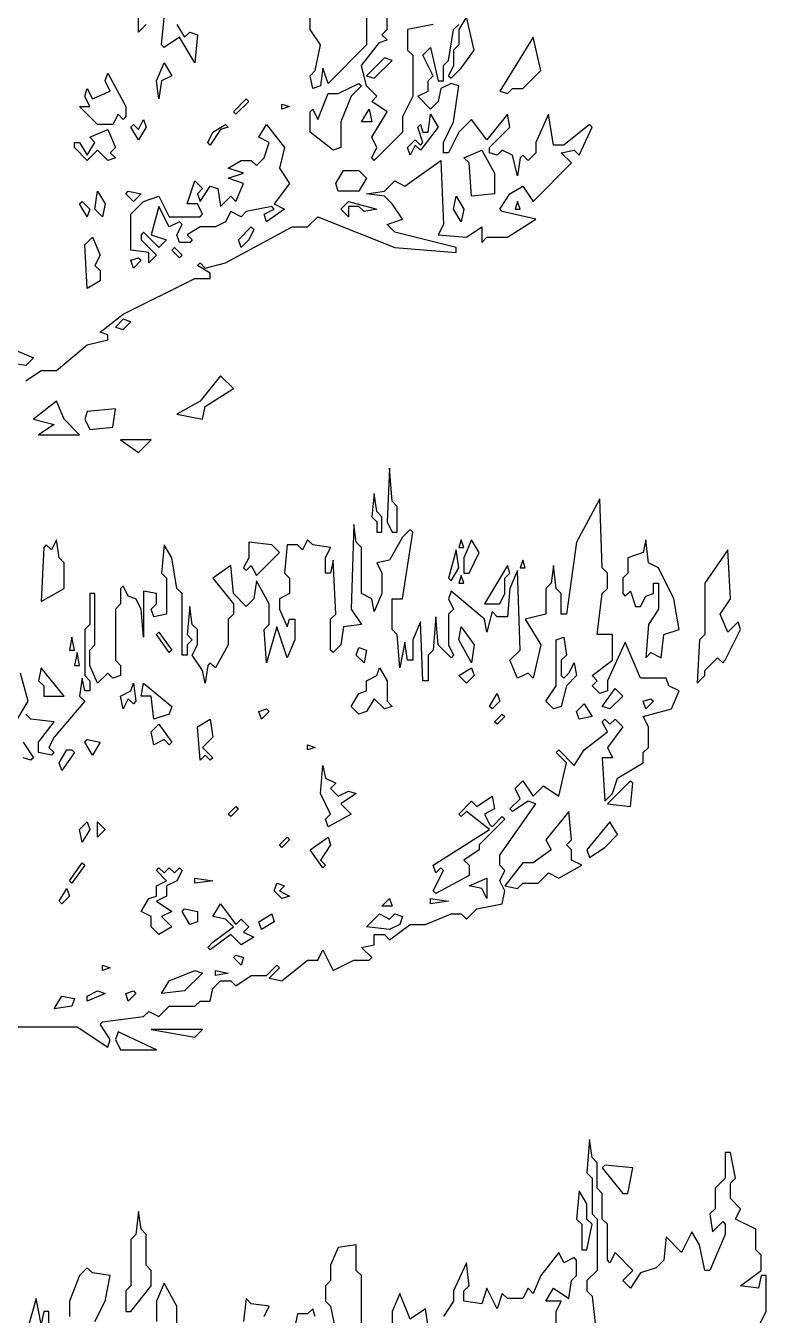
# Model space of a CAD drawing. Header units: millimetres. Extents: x -1861 to 1860, y -2 to 9002.
# Drawn here: x 783 to 1420, y 6337 to 7445 of the extents above; entities that cross this region are included whole.
import ezdxf

# ---------------------------------------------------------------- set-up
doc = ezdxf.new("R2010")
doc.units = ezdxf.units.MM
doc.layers.add('ALMOND-DRAW-PROFILE', color=7, linetype='Continuous', lineweight=25)

msp = doc.modelspace()

# ---------------------------------------------------------------- linework, layer by layer
at = {"layer": 'ALMOND-DRAW-PROFILE'}
for points in [[(1133.5, 7445.7), (1111.5, 7441.3), (1111.5, 7423.7), (1115.9, 7419.3), (1115.9, 7384.1), (1107.1, 7366.4), (1107.1, 7353.2), (1082.9, 7329), (1080.7, 7331.2), (1085.1, 7340), (1080.7, 7348.8), (1093.9, 7370.8), (1080.7, 7379.6), (1085.1, 7384.1), (1076.3, 7392.9), (1071.8, 7410.5), (1087.3, 7430.3), (1093.9, 7432.5), (1089.5, 7436.9), (1093.9, 7441.3), (1093.9, 7476.5)], [(913.3, 7445.7), (919.9, 7434.7), (924.3, 7439.1), (930.9, 7436.9), (928.7, 7412.7), (915.5, 7434.7), (902.3, 7425.9), (900.1, 7428.1), (904.5, 7472.1)], [(886.9, 7445.7), (880.3, 7439.1), (880.3, 7456.7)], [(1076.3, 7454.5), (1076.3, 7428.1), (1043.2, 7395.1), (1038.8, 7408.3), (1036.6, 7392.9), (1030, 7390.7), (1027.8, 7401.7), (1032.2, 7406.1), (1036.6, 7428.1), (1027.8, 7441.3), (1027.8, 7454.5)], [(783.4, 7139.7), (796.7, 7148.5), (809.9, 7148.5), (836.3, 7170.5), (853.9, 7174.9), (853.9, 7179.3), (847.3, 7181.5), (867.1, 7196.9), (928.7, 7227.7), (942, 7227.7), (942, 7232.1), (930.9, 7238.7), (933.2, 7240.9), (937.6, 7236.5), (955.2, 7240.9), (1012.4, 7271.8), (1025.6, 7271.8), (1034.4, 7280.6), (1100.5, 7254.2), (1153.3, 7249.8), (1153.3, 7254.2), (1100.5, 7267.4), (1093.9, 7274), (1107.1, 7278.4), (1098.3, 7291.6), (1091.7, 7298.2), (1076.3, 7300.4), (1091.7, 7302.6), (1100.5, 7311.4), (1109.3, 7307), (1140.1, 7329), (1142.3, 7274), (1137.9, 7265.2), (1162.1, 7263), (1175.3, 7271.8), (1175.3, 7258.6), (1179.7, 7263), (1197.3, 7263), (1221.6, 7278.4), (1192.9, 7285), (1190.7, 7287.2), (1199.5, 7300.4), (1210.5, 7307), (1219.4, 7293.8), (1252.4, 7326.8), (1243.6, 7335.6), (1254.6, 7337.8), (1259, 7333.4), (1270, 7357.6), (1267.8, 7359.8), (1245.8, 7342.2), (1237, 7342.2), (1232.6, 7368.6), (1221.6, 7344.4), (1221.6, 7335.6), (1215, 7329), (1210.5, 7333.4), (1208.3, 7331.2), (1206.1, 7315.8), (1201.7, 7333.4), (1192.9, 7337.8), (1188.5, 7333.4), (1181.9, 7335.6), (1181.9, 7340), (1199.5, 7357.6), (1197.3, 7368.6), (1179.7, 7346.6), (1166.5, 7364.2), (1155.5, 7353.2), (1146.7, 7335.6), (1142.3, 7335.6), (1142.3, 7344.4), (1151.1, 7362), (1155.5, 7392.9), (1148.9, 7395.1), (1140.1, 7390.7), (1137.9, 7379.6), (1131.3, 7373), (1120.3, 7384.1), (1129.1, 7388.5), (1129.1, 7397.3), (1133.5, 7401.7), (1124.7, 7419.3), (1131.3, 7425.9), (1137.9, 7397.3), (1142.3, 7397.3), (1142.3, 7410.5), (1146.7, 7414.9), (1151.1, 7441.3), (1155.5, 7445.7)], [(761.4, 6584.9), (827.5, 6584.9), (853.9, 6567.3), (856.1, 6573.9), (847.3, 6587.1), (849.5, 6589.3), (884.7, 6593.7), (889.1, 6598.1), (897.9, 6593.7), (906.7, 6602.5), (928.7, 6602.5), (933.2, 6606.9), (942, 6606.9), (944.2, 6617.9), (950.8, 6624.5), (959.6, 6624.5), (964, 6620.1), (977.2, 6628.9), (990.4, 6628.9), (999.2, 6637.7), (1001.4, 6635.5), (992.6, 6626.7), (1003.6, 6624.5), (1025.6, 6642.1), (1034.4, 6642.1), (1038.8, 6650.9), (1047.6, 6633.3), (1065.2, 6642.1), (1078.5, 6642.1), (1080.7, 6644.3), (1071.8, 6653.1), (1082.9, 6655.3), (1082.9, 6664.1), (1091.7, 6664.1), (1096.1, 6659.7), (1113.7, 6672.9), (1126.9, 6672.9), (1148.9, 6681.8), (1157.7, 6681.8), (1162.1, 6677.3), (1170.9, 6686.2), (1192.9, 6690.6), (1195.1, 6701.6), (1190.7, 6710.4), (1195.1, 6719.2), (1190.7, 6723.6), (1190.7, 6732.4), (1221.6, 6776.4), (1215, 6778.6), (1201.7, 6769.8), (1199.5, 6772), (1208.3, 6780.8), (1203.9, 6789.6), (1210.5, 6796.2), (1219.4, 6783), (1228.2, 6791.8), (1241.4, 6783), (1248, 6811.6), (1239.2, 6820.5), (1241.4, 6822.7), (1254.6, 6809.4), (1263.4, 6822.7), (1283.2, 6838.1), (1278.8, 6846.9), (1281, 6849.1), (1285.4, 6844.7), (1289.8, 6849.1), (1296.4, 6842.5), (1283.2, 6824.9), (1287.6, 6816), (1278.8, 6816), (1281, 6778.6), (1287.6, 6785.2), (1292, 6798.4), (1314, 6811.6), (1314, 6820.5), (1318.4, 6824.9), (1318.4, 6842.5), (1314, 6851.3), (1338.2, 6857.9), (1344.8, 6873.3), (1336, 6877.7), (1333.8, 6884.3), (1311.8, 6884.3), (1298.6, 6915.1), (1283.2, 6882.1), (1283.2, 6873.3), (1276.6, 6871.1), (1270, 6877.7), (1274.4, 6882.1), (1270, 6886.5), (1287.6, 6899.7), (1287.6, 6921.7), (1274.4, 6921.7), (1278.8, 6956.9), (1283.2, 6961.4), (1283.2, 6974.6), (1278.8, 6979), (1276.6, 7038.4), (1256.8, 7001), (1248, 6939.3), (1243.6, 6939.3), (1243.6, 6956.9), (1239.2, 6961.4), (1237, 6981.2), (1234.8, 6965.8), (1230.4, 6961.4), (1230.4, 6939.3), (1212.7, 6934.9), (1226, 6912.9), (1219.4, 6884.3), (1215, 6888.7), (1206.1, 6884.3), (1199.5, 6899.7), (1208.3, 6908.5), (1206.1, 6976.8), (1199.5, 6961.4), (1197.3, 6937.1), (1188.5, 6937.1), (1184.1, 6941.5), (1179.7, 6923.9), (1177.5, 6934.9), (1148.9, 6959.1), (1146.7, 6952.5), (1151.1, 6943.7), (1146.7, 6939.3), (1146.7, 6912.9), (1151.1, 6904.1), (1148.9, 6901.9), (1137.9, 6912.9), (1135.7, 6937.1), (1133.5, 6908.5), (1129.1, 6904.1), (1129.1, 6882.1), (1124.7, 6882.1), (1122.5, 6932.7), (1115.9, 6917.3), (1115.9, 6899.7), (1111.5, 6899.7), (1109.3, 6915.1), (1104.9, 6893.1), (1102.7, 6921.7), (1098.3, 6926.1), (1098.3, 6952.5), (1107.1, 6952.5), (1115.9, 7009.8), (1113.7, 7012), (1107.1, 7005.4), (1096.1, 6985.6), (1085.1, 6983.4), (1089.5, 6974.6), (1089.5, 6956.9), (1082.9, 6941.5), (1080.7, 6952.5), (1071.8, 6956.9), (1071.8, 6996.6), (1067.4, 7001), (1065.2, 7016.4), (1063, 6943.7), (1071.8, 6930.5), (1056.4, 6928.3), (1054.2, 6912.9), (1047.6, 6906.3), (1045.4, 6908.5), (1045.4, 6934.9), (1049.8, 6939.3), (1047.6, 6985.6), (1045.4, 6974.6), (1041, 6974.6), (1041, 6987.8), (1045.4, 6996.6), (1030, 6998.8), (1025.6, 7003.2), (1021.2, 6994.4), (1016.8, 6998.8), (1008, 6998.8), (1005.8, 6974.6), (1010.2, 6970.2), (1010.2, 6956.9), (1001.4, 6952.5), (1001.4, 6943.7), (1008, 6928.3), (1010.2, 6934.9), (1014.6, 6934.9), (1014.6, 6917.3), (1008, 6901.9), (999.2, 6928.3), (990.4, 6897.5), (988.2, 6926.1), (992.6, 6930.5), (992.6, 6948.1), (981.6, 6968), (979.4, 6952.5), (972.8, 6945.9), (961.8, 6956.9), (959.6, 6981.2), (944.2, 6970.2), (961.8, 6948.1), (961.8, 6939.3), (957.4, 6934.9), (957.4, 6912.9), (946.4, 6893.1), (942, 6897.5), (939.8, 6895.3), (937.6, 6879.9), (935.4, 6890.9), (926.5, 6904.1), (930.9, 6912.9), (930.9, 6926.1), (926.5, 6930.5), (924.3, 6945.9), (922.1, 6921.7), (926.5, 6917.3), (922.1, 6912.9), (922.1, 6904.1), (917.7, 6904.1), (917.7, 6956.9), (913.3, 6961.4), (908.9, 6987.8), (902.3, 6998.8), (900.1, 6974.6), (904.5, 6970.2), (904.5, 6939.3), (893.5, 6937.1), (891.3, 6943.7), (895.7, 6948.1), (895.7, 6956.9), (884.7, 6959.1), (884.7, 6919.5), (882.5, 6943.7), (878.1, 6952.5), (871.5, 6954.7), (867.1, 6963.6), (864.9, 6961.4), (864.9, 6948.1), (860.5, 6943.7), (860.5, 6899.7), (864.9, 6895.3), (864.9, 6886.5), (858.3, 6884.3), (853.9, 6888.7), (845.1, 6879.9), (838.5, 6895.3), (838.5, 6908.5), (842.9, 6912.9), (842.9, 6956.9), (838.5, 6956.9), (838.5, 6930.5), (834.1, 6926.1), (834.1, 6886.5), (838.5, 6882.1), (838.5, 6873.3), (834.1, 6873.3), (831.9, 6884.3), (829.7, 6868.9), (834.1, 6864.5), (807.7, 6833.7), (803.3, 6824.9), (807.7, 6820.5), (805.5, 6818.2), (794.5, 6820.5), (794.5, 6829.3), (807.7, 6846.9), (787.8, 6849.1), (783.4, 6853.5)], [(772.4, 6842.5), (785.6, 6864.5), (779, 6888.7)], [(781.2, 6829.3), (790, 6816), (787.8, 6813.8), (781.2, 6816)], [(1410.9, 6322.9), (1419.7, 6340.5), (1419.7, 6371.3), (1415.3, 6371.3), (1413.1, 6360.3), (1397.7, 6362.5), (1415.3, 6375.7), (1415.3, 6388.9), (1410.9, 6393.3), (1410.9, 6411), (1393.3, 6419.8), (1397.7, 6428.6), (1388.9, 6437.4), (1388.9, 6450.6), (1393.3, 6455), (1388.9, 6477), (1384.5, 6477), (1384.5, 6455), (1375.7, 6446.2), (1375.7, 6428.6), (1371.3, 6424.2), (1373.5, 6408.8), (1382.3, 6417.6), (1384.5, 6415.4), (1384.5, 6406.6), (1371.3, 6375.7), (1366.9, 6375.7), (1362.5, 6397.7), (1355.9, 6408.8), (1347, 6391.1), (1333.8, 6404.4), (1331.6, 6384.5), (1325, 6377.9), (1311.8, 6373.5), (1303, 6360.3), (1296.4, 6366.9), (1305.2, 6375.7), (1289.8, 6391.1), (1285.4, 6382.3), (1283.2, 6384.5), (1283.2, 6415.4), (1278.8, 6419.8), (1278.8, 6441.8), (1274.4, 6446.2), (1274.4, 6468.2), (1270, 6472.6), (1267.8, 6488), (1265.6, 6459.4), (1270, 6455), (1270, 6424.2), (1274.4, 6419.8), (1274.4, 6375.7), (1265.6, 6366.9), (1265.6, 6358.1), (1270, 6353.7), (1274.4, 6314.1)], [(1071.8, 6318.5), (1071.8, 6371.3), (1067.4, 6375.7), (1067.4, 6397.7), (1052, 6395.5), (1045.4, 6380.1), (1045.4, 6366.9), (1041, 6362.5), (1041, 6349.3), (1045.4, 6344.9), (1049.8, 6322.9)], [(1239.2, 6309.7), (1239.2, 6340.5), (1243.6, 6349.3), (1230.4, 6349.3), (1237, 6360.3), (1250.2, 6351.5), (1252.4, 6366.9), (1256.8, 6371.3), (1256.8, 6384.5), (1254.6, 6386.7), (1245.8, 6382.3), (1241.4, 6391.1), (1226, 6371.3), (1219.4, 6355.9), (1215, 6360.3), (1210.5, 6351.5), (1197.3, 6351.5), (1192.9, 6355.9), (1188.5, 6342.7), (1179.7, 6360.3), (1175.3, 6347.1), (1159.9, 6349.3), (1159.9, 6358.1), (1164.3, 6362.5), (1162.1, 6382.3), (1151.1, 6358.1), (1151.1, 6349.3), (1142.3, 6336.1)], [(842.9, 6331.7), (851.7, 6349.3), (856.1, 6371.3), (840.7, 6373.5), (836.3, 6377.9), (829.7, 6371.3), (820.9, 6349.3), (820.9, 6336.1)], [(913.3, 6300.9), (913.3, 6344.9), (902.3, 6364.7), (895.7, 6349.3), (895.7, 6331.7)], [(803.3, 6287.7), (803.3, 6340.5), (798.9, 6340.5), (796.7, 6329.5), (792.3, 6351.5), (785.6, 6327.3)], [(988.2, 6336.1), (992.6, 6344.9), (977.2, 6347.1), (972.8, 6351.5), (970.6, 6331.7)], [(1129.1, 6327.3), (1126.9, 6342.7), (1113.7, 6333.9), (1104.9, 6355.9), (1098.3, 6340.5), (1098.3, 6327.3)], [(1032.2, 6336.1), (1030, 6342.7), (1025.6, 6338.3), (1016.8, 6338.3), (1014.6, 6327.3)]]:
    msp.add_lwpolyline(points, dxfattribs=at)
for points in [[(1146.7, 7401.7), (1148.9, 7399.5), (1157.7, 7408.3), (1168.7, 7423.7), (1162.1, 7452.3), (1155.5, 7441.3), (1155.5, 7428.1), (1151.1, 7423.7), (1151.1, 7410.5)], [(1190.7, 7388.5), (1197.3, 7386.3), (1201.7, 7390.7), (1210.5, 7390.7), (1226, 7406.1), (1219.4, 7434.7)], [(897.9, 7381.8), (895.7, 7397.3), (902.3, 7412.7), (908.9, 7401.7), (900.1, 7397.3)], [(1076.3, 7401.7), (1082.9, 7399.5), (1098.3, 7414.9), (1091.7, 7417.1)], [(845.1, 7359.8), (829.7, 7375.2), (838.5, 7375.2), (834.1, 7384.1), (836.3, 7390.7), (840.7, 7381.8), (856.1, 7388.5), (851.7, 7397.3), (853.9, 7403.9), (869.3, 7375.2), (869.3, 7366.4), (867.1, 7364.2), (862.7, 7368.6), (858.3, 7359.8)], [(1047.6, 7337.8), (1027.8, 7353.2), (1027.8, 7370.8), (1030, 7373), (1034.4, 7364.2), (1043.2, 7386.3), (1052, 7386.3), (1069.6, 7395.1), (1071.8, 7392.9), (1063, 7384.1), (1054.2, 7362), (1054.2, 7340)], [(964, 7368.6), (961.8, 7370.8), (972.8, 7381.8), (975, 7379.6)], [(1003.6, 7373), (1003.6, 7377.4), (1010.2, 7375.2)], [(880.3, 7346.6), (873.7, 7357.6), (875.9, 7359.8), (880.3, 7355.4), (884.7, 7364.2), (886.9, 7357.6)], [(1071.8, 7362), (1078.5, 7373), (1080.7, 7362)], [(1113.7, 7333.4), (1111.5, 7340), (1118.1, 7346.6), (1122.5, 7342.2), (1124.7, 7344.4), (1120.3, 7357.6), (1122.5, 7359.8), (1124.7, 7353.2), (1129.1, 7353.2), (1131.3, 7368.6), (1137.9, 7357.6), (1122.5, 7337.8), (1118.1, 7342.2)], [(836.3, 7329), (825.3, 7340), (825.3, 7344.4), (829.7, 7344.4), (836.3, 7333.4), (842.9, 7344.4), (838.5, 7348.8), (853.9, 7355.4), (860.5, 7340), (856.1, 7335.6), (860.5, 7331.2), (853.9, 7329), (845.1, 7337.8)], [(889.1, 7240.9), (889.1, 7249.8), (873.7, 7252), (873.7, 7282.8), (884.7, 7293.8), (897.9, 7298.2), (906.7, 7280.6), (933.2, 7280.6), (935.4, 7282.8), (930.9, 7291.6), (922.1, 7291.6), (928.7, 7311.4), (935.4, 7304.8), (930.9, 7300.4), (933.2, 7293.8), (942, 7307), (948.6, 7304.8), (950.8, 7289.4), (959.6, 7298.2), (964, 7293.8), (970.6, 7309.2), (957.4, 7313.6), (970.6, 7318), (957.4, 7322.4), (968.4, 7329), (977.2, 7329), (981.6, 7324.6), (988.2, 7331.2), (992.6, 7344.4), (983.8, 7348.8), (990.4, 7359.8), (1005.8, 7340), (1001.4, 7322.4), (1010.2, 7309.2), (997, 7291.6), (1005.8, 7287.2), (990.4, 7276.2), (988.2, 7282.8), (997, 7287.2), (994.8, 7289.4), (972.8, 7285), (968.4, 7280.6), (959.6, 7285), (955.2, 7276.2), (946.4, 7271.8), (933.2, 7271.8), (922.1, 7265.2), (926.5, 7260.8), (924.3, 7258.6), (915.5, 7258.6), (913.3, 7265.2), (917.7, 7274), (915.5, 7276.2), (906.7, 7271.8), (897.9, 7289.4), (891.3, 7265.2), (904.5, 7260.8), (897.9, 7254.2), (884.7, 7267.4), (882.5, 7265.2), (882.5, 7260.8), (895.7, 7247.6)], [(942, 7342.2), (939.8, 7344.4), (944.2, 7353.2), (955.2, 7359.8), (957.4, 7357.6), (950.8, 7355.4)], [(1166.5, 7298.2), (1164.3, 7326.8), (1159.9, 7331.2), (1175.3, 7337.8), (1186.3, 7318), (1186.3, 7300.4)], [(1052, 7302.6), (1049.8, 7309.2), (1056.4, 7320.2), (1069.6, 7320.2), (1076.3, 7313.6), (1069.6, 7302.6)], [(849.5, 7280.6), (842.9, 7287.2), (845.1, 7302.6), (851.7, 7291.6)], [(875.9, 7293.8), (869.3, 7300.4), (871.5, 7302.6), (882.5, 7300.4)], [(1157.7, 7276.2), (1151.1, 7287.2), (1153.3, 7298.2), (1159.9, 7287.2)], [(836.3, 7280.6), (829.7, 7291.6), (831.9, 7293.8), (838.5, 7287.2)], [(1060.8, 7280.6), (1054.2, 7287.2), (1060.8, 7293.8), (1085.1, 7287.2), (1074.1, 7285), (1069.6, 7289.4), (1060.8, 7289.4)], [(1203.9, 7287.2), (1208.3, 7287.2), (1206.1, 7293.8)], [(968.4, 7254.2), (966.2, 7260.8), (977.2, 7271.8), (979.4, 7269.6), (975, 7260.8)], [(836.3, 7218.9), (834.1, 7256.4), (840.7, 7263), (847.3, 7247.6), (842.9, 7238.7), (847.3, 7234.3), (847.3, 7225.5)], [(915.5, 7245.4), (908.9, 7252), (911.1, 7254.2), (917.7, 7247.6)], [(875.9, 7236.5), (873.7, 7243.2), (880.3, 7245.4), (882.5, 7243.2)], [(860.5, 7185.9), (867.1, 7183.7), (873.7, 7190.3), (867.1, 7192.5)], [(768, 7155.1), (774.6, 7166.1), (790, 7159.5), (783.4, 7152.9)], [(935.4, 7106.7), (937.6, 7117.7), (961.8, 7133.1), (950.8, 7144.1), (933.2, 7122.1), (913.3, 7111.1)], [(794.5, 7093.4), (829.7, 7093.4), (816.5, 7106.7), (809.9, 7122.1), (790, 7106.7), (807.7, 7102.3)], [(838.5, 7097.8), (858.3, 7100), (860.5, 7115.5), (836.3, 7113.3), (834.1, 7106.7)], [(880.3, 7078), (891.3, 7089), (864.9, 7089)], [(1098.3, 7009.8), (1102.7, 7009.8), (1102.7, 7031.8), (1098.3, 7036.2), (1096.1, 7064.8), (1093.9, 7018.6)], [(1085.1, 7009.8), (1089.5, 7009.8), (1089.5, 7023), (1085.1, 7027.4), (1082.9, 7042.8), (1080.7, 7023), (1085.1, 7018.6)], [(796.7, 6950.3), (816.5, 6961.4), (816.5, 6983.4), (812.1, 6987.8), (809.9, 7003.2), (805.5, 6994.4), (801.1, 6998.8), (798.9, 6996.6)], [(981.6, 6972.4), (1001.4, 6992.2), (994.8, 6998.8), (975, 7001), (975, 6987.8), (970.6, 6979), (972.8, 6976.8), (977.2, 6981.2)], [(1155.5, 6996.6), (1159.9, 6996.6), (1157.7, 7003.2)], [(1159.9, 6974.6), (1164.3, 6974.6), (1173.1, 6992.2), (1166.5, 7003.2), (1159.9, 6987.8)], [(1316.2, 6901.9), (1320.6, 6906.3), (1329.4, 6901.9), (1331.6, 6921.7), (1344.8, 6926.1), (1340.4, 6952.5), (1327.2, 6979), (1318.4, 6983.4), (1316.2, 7003.2), (1314, 6992.2), (1300.8, 6987.8), (1300.8, 6974.6), (1296.4, 6970.2), (1296.4, 6956.9), (1298.6, 6954.7), (1303, 6959.1), (1307.4, 6945.9), (1311.8, 6945.9), (1316.2, 6954.7), (1322.8, 6956.9), (1322.8, 6965.8), (1327.2, 6965.8), (1327.2, 6943.7), (1318.4, 6930.5)], [(1146.7, 6970.2), (1148.9, 6968), (1155.5, 6979), (1153.3, 6994.4)], [(1360.3, 6879.9), (1366.9, 6886.5), (1366.9, 6890.9), (1377.9, 6901.9), (1382.3, 6897.5), (1384.5, 6899.7), (1397.7, 6926.1), (1395.5, 6932.7), (1386.7, 6923.9), (1380.1, 6939.3), (1388.9, 6952.5), (1386.7, 6994.4), (1366.9, 6965.8), (1366.9, 6921.7), (1362.5, 6917.3)], [(1177.5, 6948.1), (1190.7, 6948.1), (1195.1, 6956.9), (1195.1, 6970.2), (1199.5, 6974.6), (1197.3, 6981.2)], [(1208.3, 6979), (1212.7, 6979), (1210.5, 6985.6)], [(1155.5, 6965.8), (1159.9, 6965.8), (1157.7, 6972.4)], [(906.7, 6906.3), (895.7, 6921.7), (897.9, 6923.9), (908.9, 6908.5)], [(1166.5, 6897.5), (1155.5, 6917.3), (1157.7, 6928.3), (1168.7, 6912.9)], [(820.9, 6908.5), (825.3, 6908.5), (823.1, 6919.5)], [(1074.1, 6897.5), (1067.4, 6904.1), (1069.6, 6910.7), (1076.3, 6908.5)], [(1237, 6857.9), (1230.4, 6864.5), (1239.2, 6877.7), (1239.2, 6917.3), (1245.8, 6919.5), (1248, 6904.1), (1243.6, 6899.7), (1243.6, 6886.5), (1245.8, 6884.3), (1250.2, 6888.7), (1254.6, 6897.5), (1256.8, 6886.5), (1248, 6877.7), (1243.6, 6860.1)], [(825.3, 6895.3), (829.7, 6895.3), (827.5, 6906.3)], [(798.9, 6868.9), (816.5, 6868.9), (796.7, 6893.1), (794.5, 6882.1), (798.9, 6877.7)], [(1069.6, 6853.5), (1063, 6860.1), (1069.6, 6871.1), (1076.3, 6873.3), (1076.3, 6882.1), (1085.1, 6886.5), (1087.3, 6893.1), (1093.9, 6882.1), (1093.9, 6864.5), (1098.3, 6860.1), (1091.7, 6857.9), (1082.9, 6866.7), (1076.3, 6855.7)], [(1162.1, 6879.9), (1155.5, 6886.5), (1166.5, 6893.1), (1168.7, 6886.5)], [(867.1, 6857.9), (864.9, 6868.9), (873.7, 6873.3), (875.9, 6879.9), (878.1, 6864.5), (875.9, 6862.3), (871.5, 6866.7)], [(893.5, 6849.1), (891.3, 6868.9), (882.5, 6868.9), (884.7, 6879.9), (908.9, 6860.1), (906.7, 6853.5)], [(1184.1, 6857.9), (1181.9, 6860.1), (1188.5, 6871.1), (1190.7, 6864.5)], [(1278.8, 6860.1), (1289.8, 6875.5), (1296.4, 6868.9), (1285.4, 6857.9)], [(1316.2, 6857.9), (1314, 6864.5), (1320.6, 6866.7), (1322.8, 6864.5)], [(986, 6849.1), (983.8, 6855.7), (990.4, 6857.9), (992.6, 6855.7)], [(1259, 6849.1), (1256.8, 6855.7), (1263.4, 6862.3), (1270, 6851.3)], [(893.5, 6827.1), (891.3, 6838.1), (897.9, 6844.7), (908.9, 6829.3), (906.7, 6827.1), (902.3, 6831.5)], [(933.2, 6813.8), (930.9, 6842.5), (942, 6849.1), (944.2, 6833.7), (935.4, 6824.9), (944.2, 6816), (942, 6813.8), (937.6, 6818.2)], [(1188.5, 6844.7), (1186.3, 6846.9), (1192.9, 6853.5), (1195.1, 6851.3)], [(814.3, 6805), (812.1, 6811.6), (818.7, 6822.7), (823.1, 6822.7), (825.3, 6820.5)], [(840.7, 6818.2), (834.1, 6829.3), (836.3, 6831.5), (847.3, 6829.3)], [(1025.6, 6822.7), (1025.6, 6827.1), (1032.2, 6824.9)], [(1043.2, 6756.6), (1041, 6763.2), (1045.4, 6767.6), (1036.6, 6785.2), (1038.8, 6809.4), (1041, 6798.4), (1049.8, 6794), (1045.4, 6789.6), (1052, 6783), (1060.8, 6787.4), (1067.4, 6785.2), (1054.2, 6776.4), (1063, 6767.6)], [(1283.2, 6776.4), (1303, 6774.2), (1305.2, 6794), (1303, 6796.2)], [(1135.7, 6699.4), (1133.5, 6701.6), (1142.3, 6719.2), (1140.1, 6721.4), (1135.7, 6717), (1133.5, 6723.6), (1181.9, 6754.4), (1162.1, 6769.8), (1157.7, 6765.4), (1155.5, 6767.6), (1166.5, 6778.6), (1170.9, 6774.2), (1184.1, 6783), (1186.3, 6772), (1177.5, 6767.6), (1181.9, 6758.8), (1184.1, 6756.6), (1192.9, 6765.4), (1195.1, 6763.2), (1173.1, 6741.2), (1173.1, 6736.8), (1159.9, 6728), (1164.3, 6723.6), (1164.3, 6714.8)], [(959.6, 6765.4), (957.4, 6767.6), (964, 6774.2), (966.2, 6772)], [(1195.1, 6706), (1206.1, 6703.8), (1210.5, 6708.2), (1223.8, 6708.2), (1232.6, 6717), (1241.4, 6712.6), (1261.2, 6723.6), (1252.4, 6728), (1252.4, 6736.8), (1248, 6741.2), (1252.4, 6745.6), (1250.2, 6769.8), (1230.4, 6745.6), (1234.8, 6736.8), (1219.4, 6725.8), (1210.5, 6725.8)], [(831.9, 6743.4), (829.7, 6754.4), (836.3, 6761), (838.5, 6754.4)], [(845.1, 6747.8), (845.1, 6761), (851.7, 6754.4)], [(1267.8, 6730.2), (1281, 6739), (1292, 6750), (1285.4, 6761), (1265.6, 6736.8)], [(1003.6, 6739), (1001.4, 6741.2), (1008, 6747.8), (1010.2, 6745.6)], [(1038.8, 6721.4), (1027.8, 6736.8), (1043.2, 6747.8), (1045.4, 6741.2), (1036.6, 6728), (1041, 6723.6)], [(823.1, 6708.2), (820.9, 6710.4), (831.9, 6725.8), (834.1, 6723.6)], [(897.9, 6664.1), (891.3, 6670.7), (891.3, 6679.5), (882.5, 6684), (889.1, 6695), (895.7, 6697.2), (895.7, 6706), (904.5, 6710.4), (895.7, 6719.2), (897.9, 6721.4), (902.3, 6717), (906.7, 6721.4), (911.1, 6717), (915.5, 6721.4), (917.7, 6719.2), (913.3, 6710.4), (904.5, 6706), (904.5, 6697.2), (895.7, 6692.8), (908.9, 6684), (900.1, 6679.5), (908.9, 6670.7)], [(928.7, 6708.2), (928.7, 6712.6), (944.2, 6710.4)], [(1179.7, 6695), (1175.3, 6703.8), (1164.3, 6706), (1179.7, 6712.6)], [(814.3, 6690.6), (812.1, 6692.8), (818.7, 6703.8), (820.9, 6697.2)], [(1003.6, 6695), (997, 6701.6), (999.2, 6708.2), (1005.8, 6706), (1001.4, 6701.6), (1010.2, 6697.2)], [(942, 6650.9), (939.8, 6653.1), (944.2, 6657.5), (961.8, 6670.7), (955.2, 6677.3), (944.2, 6679.5), (950.8, 6690.6), (964, 6672.9), (968.4, 6677.3), (975, 6670.7), (970.6, 6666.3), (979.4, 6661.9), (968.4, 6655.3), (959.6, 6664.1)], [(1089.5, 6688.4), (1096.1, 6695), (1098.3, 6688.4)], [(1131.3, 6690.6), (1131.3, 6695), (1146.7, 6692.8)], [(924.3, 6672.9), (917.7, 6684), (919.9, 6686.2), (930.9, 6684), (930.9, 6675.1)], [(986, 6668.5), (983.8, 6675.1), (994.8, 6681.8), (997, 6675.1)], [(1076.3, 6670.7), (1087.3, 6681.8), (1096.1, 6677.3), (1100.5, 6681.8), (1107.1, 6679.5), (1104.9, 6672.9), (1096.1, 6668.5)], [(968.4, 6637.7), (961.8, 6644.3), (964, 6646.5), (970.6, 6644.3)], [(849.5, 6633.3), (849.5, 6637.7), (856.1, 6635.5)], [(900.1, 6613.5), (906.7, 6624.5), (928.7, 6633.3), (935.4, 6631.1), (919.9, 6615.7)], [(946.4, 6628.9), (946.4, 6633.3), (957.4, 6631.1)], [(807.7, 6600.3), (814.3, 6611.3), (825.3, 6609.1), (823.1, 6602.5)], [(836.3, 6606.9), (836.3, 6611.3), (845.1, 6615.7), (851.7, 6613.5)], [(871.5, 6606.9), (869.3, 6613.5), (875.9, 6615.7), (878.1, 6613.5)], [(864.9, 6565.1), (895.7, 6565.1), (862.7, 6580.5), (860.5, 6573.9)], [(928.7, 6576.1), (935.4, 6582.7), (891.3, 6582.7)], [(1296.4, 6441.8), (1300.8, 6441.8), (1305.2, 6463.8), (1281, 6466), (1278.8, 6463.8)], [(1261.2, 6393.3), (1265.6, 6393.3), (1270, 6415.4), (1265.6, 6419.8), (1265.6, 6433), (1259, 6444), (1256.8, 6419.8), (1261.2, 6415.4)], [(869.3, 6340.5), (873.7, 6340.5), (891.3, 6362.5), (891.3, 6375.7), (886.9, 6380.1), (886.9, 6406.6), (882.5, 6411), (880.3, 6426.4), (878.1, 6406.6), (873.7, 6402.2), (873.7, 6362.5), (869.3, 6358.1)]]:
    msp.add_lwpolyline(points, close=True, dxfattribs=at)

doc.saveas('drawing.dxf')
